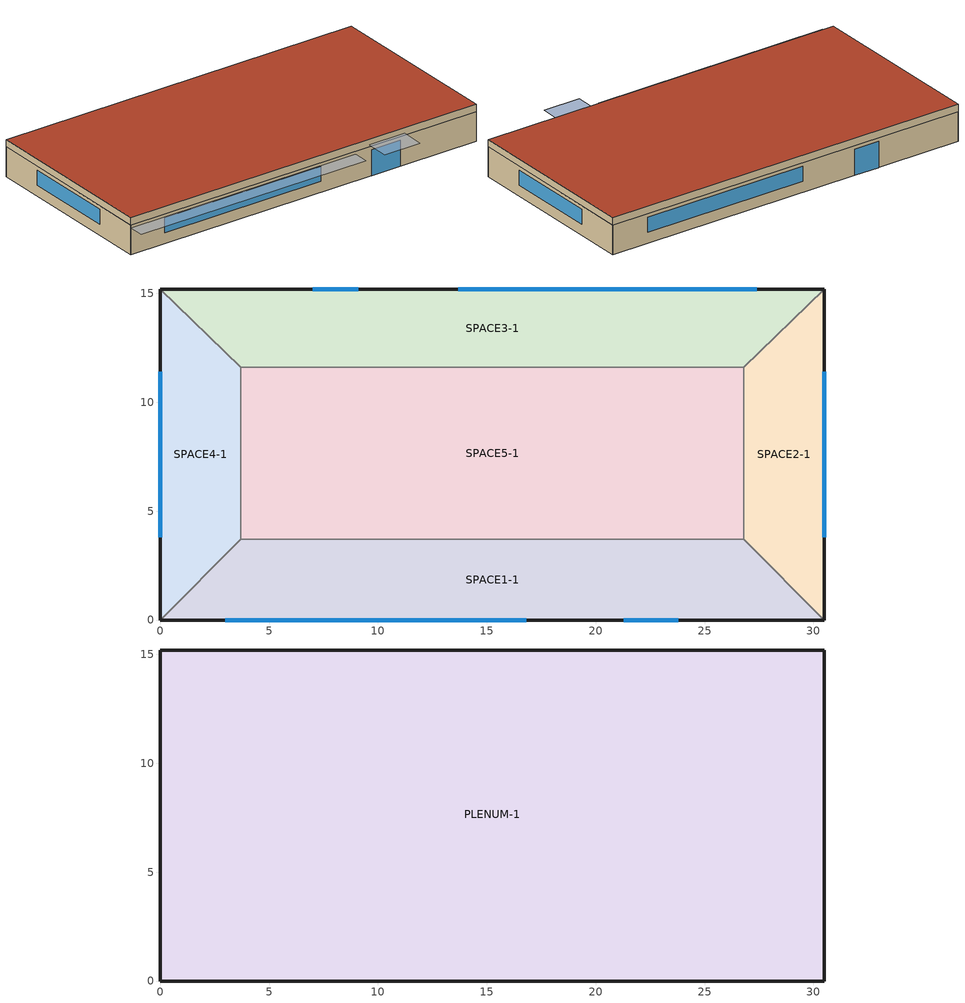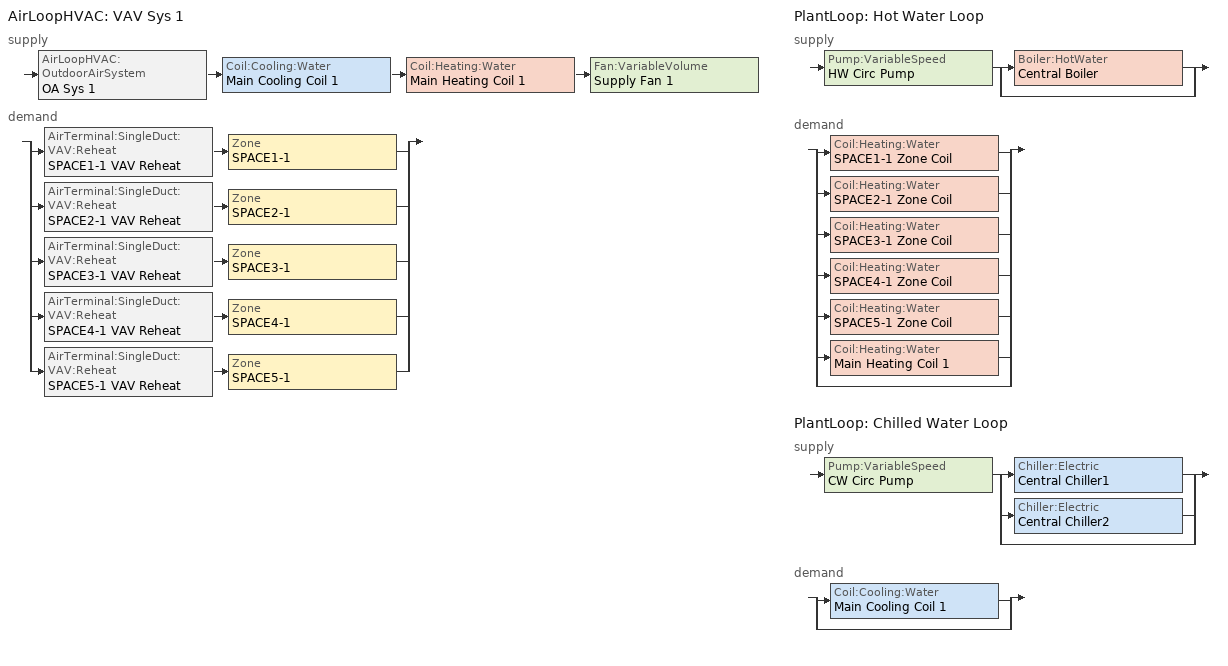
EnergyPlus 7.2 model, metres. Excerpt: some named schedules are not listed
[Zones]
SPACE1-1
 floor ground (FLOOR-SLAB-1): 26.8,3.7 30.5,0 0,0 3.7,3.7 z0
 wall outside (WALL-1): 0,0 30.5,0 z0:2.4
 wall to SPACE2-1 (INT-WALL-1): 30.5,0 26.8,3.7 z0:2.4
 wall to SPACE4-1 (INT-WALL-1): 3.7,3.7 0,0 z0:2.4
 wall to SPACE5-1 (INT-WALL-1): 26.8,3.7 3.7,3.7 z0:2.4
 window (Dbl Clr 3mm/13mm Air): 3,0 16.8,0 z0.9:2.1
 window (Sgl Grey 3mm): 21.3,0 23.8,0 z0:2.1
SPACE2-1
 floor ground (FLOOR-SLAB-1): 26.8,11.6 30.5,15.2 30.5,0 26.8,3.7 z0
 wall outside (WALL-1): 30.5,0 30.5,15.2 z0:2.4
 wall to SPACE3-1 (INT-WALL-1): 30.5,15.2 26.8,11.6 z0:2.4
 wall to SPACE5-1 (INT-WALL-1): 26.8,11.6 26.8,3.7 z0:2.4
 window (Dbl Clr 3mm/13mm Air): 30.5,3.8 30.5,11.4 z0.9:2.1
SPACE3-1
 floor ground (FLOOR-SLAB-1): 26.8,11.6 3.7,11.6 0,15.2 30.5,15.2 z0
 wall outside (WALL-1): 30.5,15.2 0,15.2 z0:2.4
 wall to SPACE4-1 (INT-WALL-1): 0,15.2 3.7,11.6 z0:2.4
 wall to SPACE5-1 (INT-WALL-1): 3.7,11.6 26.8,11.6 z0:2.4
 window (Dbl Clr 3mm/13mm Air): 27.4,15.2 13.7,15.2 z0.9:2.1
 window (Sgl Grey 3mm): 9.1,15.2 7,15.2 z0:2.1
SPACE4-1
 floor ground (FLOOR-SLAB-1): 3.7,3.7 0,0 0,15.2 3.7,11.6 z0
 wall outside (WALL-1): 0,15.2 0,0 z0:2.4
 wall to SPACE5-1 (INT-WALL-1): 3.7,3.7 3.7,11.6 z0:2.4
 window (Dbl Clr 3mm/13mm Air): 0,11.4 0,3.8 z0.9:2.1
SPACE5-1
 floor ground (FLOOR-SLAB-1): 26.8,11.6 26.8,3.7 3.7,3.7 3.7,11.6 z0
PLENUM-1
 floor to SPACE1-1 (CLNG-1): 26.8,3.7 30.5,0 0,0 3.7,3.7 z2.4
 floor to SPACE2-1 (CLNG-1): 26.8,11.6 30.5,15.2 30.5,0 26.8,3.7 z2.4
 floor to SPACE3-1 (CLNG-1): 26.8,11.6 3.7,11.6 0,15.2 30.5,15.2 z2.4
 floor to SPACE4-1 (CLNG-1): 3.7,3.7 0,0 0,15.2 3.7,11.6 z2.4
 floor to SPACE5-1 (CLNG-1): 26.8,11.6 26.8,3.7 3.7,3.7 3.7,11.6 z2.4
 wall outside (WALL-1): 0,0 30.5,0 30.5,15.2 0,15.2 0,0 z2.4:3
 roof outside (ROOF-1): 0,15.2 0,0 30.5,0 30.5,15.2 z3
shading: 0,-1.3 0,0 19.8,0 19.8,-1.3 z2.2; 21,-2 21,0 24.1,0 24.1,-2 z2.6
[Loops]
AirLoopHVAC 'VAV Sys 1'
 supply: AirLoopHVAC:OutdoorAirSystem 'OA Sys 1' > Coil:Cooling:Water 'Main Cooling Coil 1' > Coil:Heating:Water 'Main Heating Coil 1' > Fan:VariableVolume 'Supply Fan 1'
 demand: split
  | AirTerminal:SingleDuct:VAV:Reheat 'SPACE1-1 VAV Reheat' > Zone 'SPACE1-1'
  | AirTerminal:SingleDuct:VAV:Reheat 'SPACE2-1 VAV Reheat' > Zone 'SPACE2-1'
  | AirTerminal:SingleDuct:VAV:Reheat 'SPACE3-1 VAV Reheat' > Zone 'SPACE3-1'
  | AirTerminal:SingleDuct:VAV:Reheat 'SPACE4-1 VAV Reheat' > Zone 'SPACE4-1'
  | AirTerminal:SingleDuct:VAV:Reheat 'SPACE5-1 VAV Reheat' > Zone 'SPACE5-1'
PlantLoop 'Hot Water Loop'
 supply: Pump:VariableSpeed 'HW Circ Pump' > split
  | Boiler:HotWater 'Central Boiler'
  | bypass
 demand: split
  | Coil:Heating:Water 'SPACE1-1 Zone Coil'
  | Coil:Heating:Water 'SPACE2-1 Zone Coil'
  | Coil:Heating:Water 'SPACE3-1 Zone Coil'
  | Coil:Heating:Water 'SPACE4-1 Zone Coil'
  | Coil:Heating:Water 'SPACE5-1 Zone Coil'
  | Coil:Heating:Water 'Main Heating Coil 1'
  | bypass
PlantLoop 'Chilled Water Loop'
 supply: Pump:VariableSpeed 'CW Circ Pump' > split
  | Chiller:Electric 'Central Chiller1'
  | Chiller:Electric 'Central Chiller2'
  | bypass
 demand: split
  | Coil:Cooling:Water 'Main Cooling Coil 1'
  | bypass
[Building]
Building: North Axis {deg}=30; Terrain=City; Loads Convergence Tolerance Value=0.04; Temperature Convergence Tolerance Value {deltaC}=0.4; Solar Distribution=FullExterior; Maximum Number of Warmup Days=25; Minimum Number of Warmup Days=6
[Site:Location]
CHICAGO_IL_USA TMY2-94846: Latitude {deg}=41.78; Longitude {deg}=-87.75; Time Zone {hr}=-6; Elevation {m}=190
[SizingPeriod:DesignDay] Day of Month=21; Humidity Condition Type=Wetbulb; Barometric Pressure {Pa}=99063; Rain Indicator=No; Snow Indicator=No; Daylight Saving Time Indicator=No; Solar Model Indicator=ASHRAEClearSky
Name | Month | Day Type | Maximum Dry-Bulb Temperature {C} | Daily Dry-Bulb Temperature Range {deltaC} | Wetbulb or DewPoint at Maximum Dry-Bulb {C} | Wind Speed {m/s} | Wind Direction {deg} | Sky Clearness
CHICAGO_IL_USA Annual Heating 99% Design Conditions DB | 1 | WinterDesignDay | -17.3 | 0 | -17.3 | 4.9 | 270 | 0
CHICAGO_IL_USA Annual Cooling 1% Design Conditions DB/MCWB | 7 | SummerDesignDay | 31.5 | 10.7 | 23 | 5.3 | 230 | 1
[Site:GroundTemperature:BuildingSurface]
20.03, 20.03, 20.13, 20.3, 20.43, 20.52, 20.62, 20.77, 20.78, 20.55, 20.44, 20.2
[Material] Thermal Absorptance=0.9
Name | Roughness | Thickness {m} | Conductivity {W/m-K} | Density {kg/m3} | Specific Heat {J/kg-K} | Solar Absorptance | Visible Absorptance
RG01 | Rough | 0.0127 | 1.442 | 881 | 1674 | 0.65 | 0.65
BR01 | VeryRough | 0.0095 | 0.162 | 1121 | 1464 | 0.7 | 0.7
IN46 | VeryRough | 0.0762 | 0.023 | 24 | 1590 | 0.5 | 0.5
WD01 | MediumSmooth | 0.0191 | 0.115 | 513 | 1381 | 0.78 | 0.78
PW03 | MediumSmooth | 0.0127 | 0.115 | 545 | 1213 | 0.78 | 0.78
IN02 | Rough | 0.0901 | 0.043 | 10 | 837 | 0.75 | 0.75
GP01 | MediumSmooth | 0.0127 | 0.16 | 801 | 837 | 0.75 | 0.75
GP02 | MediumSmooth | 0.0159 | 0.16 | 801 | 837 | 0.75 | 0.75
CC03 | MediumRough | 0.1016 | 1.31 | 2243 | 837 | 0.65 | 0.65
[Material:NoMass]
MAT-CLNG-1: Roughness=Rough; Thermal Resistance {m2-K/W}=0.652259; Thermal Absorptance=0.65; Solar Absorptance=0.65; Visible Absorptance=0.65
[Material:AirGap]
AL21: Thermal Resistance {m2-K/W}=0.157
[Construction]
ROOF-1: RG01, BR01, IN46, WD01
WALL-1: WD01, PW03, IN02, GP01
CLNG-1: MAT-CLNG-1
FLOOR-SLAB-1: CC03
INT-WALL-1: GP02, AL21, GP02
Dbl Clr 3mm/13mm Air: CLEAR 3MM, AIR 13MM, CLEAR 3MM
Sgl Grey 3mm: GREY 3MM
[WindowMaterial:Gas]
AIR 13MM: Gas Type=Air; Thickness {m}=0.0127
[WindowMaterial:Glazing] Optical Data Type=SpectralAverage; Thickness {m}=0.003; Infrared Transmittance at Normal Incidence=0; Front Side Infrared Hemispherical Emissivity=0.84; Back Side Infrared Hemispherical Emissivity=0.84; Conductivity {W/m-K}=0.9
Name | Solar Transmittance at Normal Incidence | Front Side Solar Reflectance at Normal Incidence | Back Side Solar Reflectance at Normal Incidence | Visible Transmittance at Normal Incidence | Front Side Visible Reflectance at Normal Incidence | Back Side Visible Reflectance at Normal Incidence
CLEAR 3MM | 0.837 | 0.075 | 0.075 | 0.898 | 0.081 | 0.081
GREY 3MM | 0.626 | 0.061 | 0.061 | 0.611 | 0.061 | 0.061
[Zone] Type=1; Multiplier=1
Name | Ceiling Height {m} | Volume {m3}
PLENUM-1 | 0.6096 | 283.2
SPACE1-1; SPACE3-1 | 2.4384 | 239.247
SPACE2-1; SPACE4-1 | 2.4384 | 103.311
SPACE5-1 | 2.4384 | 447.683
[ZoneInfiltration:DesignFlowRate] Schedule=INFIL-SCH; Design Flow Rate Calculation Method=flow/zone; Constant Term Coefficient=0; Temperature Term Coefficient=0; Velocity Term Coefficient=0.2237; Velocity Squared Term Coefficient=0
Name | Zone or ZoneList | Design Flow Rate {m3/s}
SPACE1-1 Infil 1 | SPACE1-1 | 0.032
SPACE2-1 Infil 1 | SPACE2-1 | 0.014
SPACE3-1 Infil 1 | SPACE3-1 | 0.032
SPACE4-1 Infil 1 | SPACE4-1 | 0.014
SPACE5-1 Infil 1 | SPACE5-1 | 0.062
[People] Number of People Schedule=OCCUPY-1; Number of People Calculation Method=people; Fraction Radiant=0.3; Activity Level Schedule=ActSchd
Name | Zone or ZoneList | Number of People
SPACE1-1 People 1 | SPACE1-1 | 11
SPACE2-1 People 1 | SPACE2-1 | 5
SPACE3-1 People 1 | SPACE3-1 | 11
SPACE4-1 People 1 | SPACE4-1 | 5
SPACE5-1 People 1 | SPACE5-1 | 20
[Lights] Schedule=LIGHTS-1; Design Level Calculation Method=LightingLevel; Return Air Fraction=0.2; Fraction Radiant=0.59; Fraction Visible=0.2; Fraction Replaceable=0
Name | Zone or ZoneList | Lighting Level {W}
SPACE1-1 Lights 1 | SPACE1-1 | 1584
SPACE2-1 Lights 1 | SPACE2-1 | 684
SPACE3-1 Lights 1 | SPACE3-1 | 1584
SPACE4-1 Lights 1 | SPACE4-1 | 684
SPACE5-1 Lights 1 | SPACE5-1 | 2964
[ElectricEquipment] Schedule=EQUIP-1; Design Level Calculation Method=EquipmentLevel; Fraction Latent=0; Fraction Radiant=0.3; Fraction Lost=0
Name | Zone or ZoneList | Design Level {W}
SPACE1-1 ElecEq 1 | SPACE1-1 | 1056
SPACE2-1 ElecEq 1 | SPACE2-1 | 456
SPACE3-1 ElecEq 1 | SPACE3-1 | 1056
SPACE4-1 ElecEq 1 | SPACE4-1 | 456
SPACE5-1 ElecEq 1 | SPACE5-1 | 1976
[Sizing:Zone] Zone Cooling Design Supply Air Temperature Input Method=SupplyAirTemperature; Zone Cooling Design Supply Air Temperature {C}=14; Zone Heating Design Supply Air Temperature Input Method=SupplyAirTemperature; Zone Heating Design Supply Air Temperature {C}=50; Zone Cooling Design Supply Air Humidity Ratio {kgWater/kgDryAir}=0.009; Zone Heating Design Supply Air Humidity Ratio {kgWater/kgDryAir}=0.004; Zone Heating Sizing Factor=0; Zone Cooling Sizing Factor=0; Cooling Design Air Flow Method=DesignDayWithLimit; Heating Design Air Flow Method=DesignDay
Name | Design Specification Outdoor Air Object
SPACE1-1 | SZ DSOA SPACE1-1
SPACE2-1 | SZ DSOA SPACE2-1
SPACE3-1 | SZ DSOA SPACE3-1
SPACE4-1 | SZ DSOA SPACE4-1
SPACE5-1 | SZ DSOA SPACE5-1
[DesignSpecification:OutdoorAir] Outdoor Air Method=sum; Outdoor Air Flow per Person {m3/s-person}=0.00236; Outdoor Air Flow per Zone Floor Area {m3/s-m2}=0.000305; Outdoor Air Flow per Zone {m3/s}=0
SZ DSOA SPACE1-1; SZ DSOA SPACE2-1; SZ DSOA SPACE3-1; SZ DSOA SPACE4-1; SZ DSOA SPACE5-1
[Sizing:System]
VAV Sys 1: Type of Load to Size On=sensible; Design Outdoor Air Flow Rate {m3/s}=autosize; Minimum System Air Flow Ratio=0.3; Preheat Design Temperature {C}=7; Preheat Design Humidity Ratio {kgWater/kgDryAir}=0.008; Precool Design Temperature {C}=11; Precool Design Humidity Ratio {kgWater/kgDryAir}=0.008; Central Cooling Design Supply Air Temperature {C}=12.8; Central Heating Design Supply Air Temperature {C}=16.7; Sizing Option=noncoincident; 100% Outdoor Air in Cooling=no; 100% Outdoor Air in Heating=no; Central Cooling Design Supply Air Humidity Ratio {kgWater/kgDryAir}=0.008; Central Heating Design Supply Air Humidity Ratio {kgWater/kgDryAir}=0.008; Cooling Design Air Flow Method=DesignDay; Cooling Design Air Flow Rate {m3/s}=0; Heating Design Air Flow Method=DesignDay; Heating Design Air Flow Rate {m3/s}=0
[Sizing:Plant]
Name | Loop Type | Design Loop Exit Temperature {C} | Loop Design Temperature Difference {deltaC}
Hot Water Loop | heating | 82 | 11
Chilled Water Loop | cooling | 7.22 | 6.67
[ZoneControl:Thermostat] Control Type Schedule=Zone Control Type Sched; Control 1=CoolingSetPoint; Control 2=HeatingSetpoint; Control 3=DualSetPoint
Name | Zone or ZoneList
SPACE1-1 Control | SPACE1-1
SPACE2-1 Control | SPACE2-1
SPACE3-1 Control | SPACE3-1
SPACE4-1 Control | SPACE4-1
SPACE5-1 Control | SPACE5-1
[ThermostatSetpoint:SingleHeating]
HeatingSetpoint: Setpoint Temperature Schedule=Htg-SetP-Sch
[ThermostatSetpoint:SingleCooling]
CoolingSetpoint: Setpoint Temperature Schedule=Clg-SetP-Sch
[ThermostatSetpoint:DualSetpoint]
DualSetPoint: Heating Setpoint Temperature Schedule=Htg-SetP-Sch; Cooling Setpoint Temperature Schedule=Clg-SetP-Sch
[Zone equipment]
SPACE1-1: SPACE1-1 VAV Reheat
SPACE2-1: SPACE2-1 VAV Reheat
SPACE3-1: SPACE3-1 VAV Reheat
SPACE4-1: SPACE4-1 VAV Reheat
SPACE5-1: SPACE5-1 VAV Reheat
[AirTerminal:SingleDuct:VAV:Reheat] Availability Schedule=ReheatCoilAvailSched; Maximum Air Flow Rate {m3/s}=autosize; Zone Minimum Air Flow Input Method=Constant; Constant Minimum Air Flow Fraction=0.3; Maximum Hot Water or Steam Flow Rate {m3/s}=autosize; Minimum Hot Water or Steam Flow Rate {m3/s}=0; Convergence Tolerance=0.001; Damper Heating Action=Reverse; Maximum Flow per Zone Floor Area During Reheat {m3/s-m2}=AUTOCALCULATE; Maximum Flow Fraction During Reheat=AUTOCALCULATE
Name | Reheat Coil
SPACE1-1 VAV Reheat | SPACE1-1 Zone Coil
SPACE2-1 VAV Reheat | SPACE2-1 Zone Coil
SPACE3-1 VAV Reheat | SPACE3-1 Zone Coil
SPACE4-1 VAV Reheat | SPACE4-1 Zone Coil
SPACE5-1 VAV Reheat | SPACE5-1 Zone Coil
[Coil:Heating:Water] Availability Schedule=ReheatCoilAvailSched; U-Factor Times Area Value {W/K}=autosize; Maximum Water Flow Rate {m3/s}=autosize; Performance Input Method=UFactorTimesAreaAndDesignWaterFlowRate; Rated Capacity {W}=autosize; Rated Inlet Water Temperature {C}=82.2; Rated Inlet Air Temperature {C}=16.6; Rated Outlet Water Temperature {C}=71.1; Rated Outlet Air Temperature {C}=32.2
SPACE1-1 Zone Coil; SPACE2-1 Zone Coil; SPACE3-1 Zone Coil; SPACE4-1 Zone Coil; SPACE5-1 Zone Coil; Main Heating Coil 1
[AirLoopHVAC:ReturnPlenum]
Return-Plenum-1: Zone=PLENUM-1
[AirLoopHVAC]
VAV Sys 1: Design Supply Air Flow Rate {m3/s}=autosize
[AvailabilityManager:Scheduled]
VAV Sys 1 Avail: Schedule=FanAvailSched
[Coil:Cooling:Water]
Main Cooling Coil 1: Availability Schedule=CoolingCoilAvailSched; Design Water Flow Rate {m3/s}=autosize; Design Air Flow Rate {m3/s}=autosize; Design Inlet Water Temperature {C}=autosize; Design Inlet Air Temperature {C}=autosize; Design Outlet Air Temperature {C}=autosize; Design Inlet Air Humidity Ratio {kgWater/kgDryAir}=autosize; Design Outlet Air Humidity Ratio {kgWater/kgDryAir}=autosize; Type of Analysis=SimpleAnalysis; Heat Exchanger Configuration=CrossFlow
[Fan:VariableVolume]
Supply Fan 1: Availability Schedule=FanAvailSched; Fan Efficiency=0.7; Pressure Rise {Pa}=600; Maximum Flow Rate {m3/s}=autosize; Fan Power Minimum Flow Rate Input Method=Fraction; Fan Power Minimum Flow Fraction=0.25; Motor Efficiency=0.9; Motor In Airstream Fraction=1; Fan Power Coefficient 1=0.350712; Fan Power Coefficient 2=0.308505; Fan Power Coefficient 3=-0.541374; Fan Power Coefficient 4=0.871988; Fan Power Coefficient 5=0
[Controller:WaterCoil] Control Variable=Temperature; Actuator Variable=FLOW; Controller Convergence Tolerance {deltaC}=0.002; Maximum Actuated Flow {m3/s}=autosize; Minimum Actuated Flow {m3/s}=0
Name | Action
Central Cooling Coil Contoller 1 | Reverse
Central Heating Coil Contoller 1 | Normal
[Controller:OutdoorAir]
OA Controller 1: Minimum Outdoor Air Flow Rate {m3/s}=autosize; Maximum Outdoor Air Flow Rate {m3/s}=autosize; Economizer Control Type=FixedDryBulb; Economizer Control Action Type=ModulateFlow; Economizer Maximum Limit Dry-Bulb Temperature {C}=19; Economizer Minimum Limit Dry-Bulb Temperature {C}=-25; Lockout Type=NoLockout; Minimum Limit Type=FixedMinimum; Minimum Outdoor Air Schedule=Min OA Sched
[SetpointManager:Scheduled] Control Variable=Temperature
Name | Schedule | Setpoint Node or NodeList
Supply Air Temp Manager 1 | Seasonal Reset Supply Air Temp Sch | VAV Sys 1 Outlet Node
Hot Water Loop Setpoint Manager | HW Loop Temp Schedule | HW Supply Outlet Node
Central Boiler Setpoint Manager | HW Loop Temp Schedule | Central Boiler Outlet Node
Chilled Water Loop Setpoint Manager | CW Loop Temp Schedule | CW Supply Outlet Node
Central Chiller1 Setpoint Manager | CW Loop Temp Schedule | Central Chiller1 Outlet Node
Central Chiller2 Setpoint Manager | CW Loop Temp Schedule | Central Chiller2 Outlet Node
[SetpointManager:MixedAir]
Mixed Air Temp Manager 1: Control Variable=Temperature; Setpoint Node or NodeList=Mixed Air Node 1
[PlantLoop] Fluid Type=Water; Maximum Loop Flow Rate {m3/s}=autosize; Minimum Loop Flow Rate {m3/s}=0; Plant Loop Volume {m3}=autocalculate
Name | Plant Equipment Operation Scheme | Maximum Loop Temperature {C} | Minimum Loop Temperature {C} | Load Distribution Scheme
Hot Water Loop | Hot Loop Operation | 100 | 10 | Sequential
Chilled Water Loop | CW Loop Operation | 98 | 1 | UNIFORM
[PlantEquipmentOperationSchemes] Control Scheme 1 Schedule=PlantOnSched
Name | Control Scheme 1
Hot Loop Operation | Central Boiler Only
CW Loop Operation | Central Chiller Only
[PlantEquipmentOperation:HeatingLoad]
Central Boiler Only: Load Range 1 Lower Limit {W}=0; Load Range 1 Upper Limit {W}=1000000; Range 1 Equipment List=heating plant
[PlantEquipmentList]
heating plant: Central Boiler
Cooling Plant: Central Chiller1, Central Chiller2
[Boiler:HotWater]
Central Boiler: Fuel Type=NaturalGas; Nominal Capacity {W}=autosize; Nominal Thermal Efficiency=0.8; Efficiency Curve Temperature Evaluation Variable=LeavingBoiler; Normalized Boiler Efficiency Curve=BoilerEfficiency; Design Water Outlet Temperature {C}=81; Design Water Flow Rate {m3/s}=autosize; Minimum Part Load Ratio=0; Maximum Part Load Ratio=1.2; Optimum Part Load Ratio=1; Water Outlet Upper Temperature Limit {C}=100; Boiler Flow Mode=VariableFlow
[Pump:VariableSpeed] Rated Flow Rate {m3/s}=autosize; Rated Pump Head {Pa}=179352; Rated Power Consumption {W}=autosize; Motor Efficiency=0.9; Fraction of Motor Inefficiencies to Fluid Stream=0; Coefficient 1 of the Part Load Performance Curve=0; Coefficient 2 of the Part Load Performance Curve=1; Coefficient 3 of the Part Load Performance Curve=0; Coefficient 4 of the Part Load Performance Curve=0; Minimum Flow Rate {m3/s}=0; Pump Control Type=INTERMITTENT
Name | Pump Flow Rate Schedule
HW Circ Pump
CW Circ Pump | CoolingPumpAvailSched
[PlantEquipmentOperation:CoolingLoad]
Central Chiller Only: Load Range 1 Lower Limit {W}=0; Load Range 1 Upper Limit {W}=900000; Range 1 Equipment List=Cooling Plant
[Chiller:Electric] Condenser Type=AirCooled; Nominal Capacity {W}=autosize; Nominal COP {W/W}=3.2; Minimum Part Load Ratio=0; Maximum Part Load Ratio=1; Optimum Part Load Ratio=0.65; Design Condenser Inlet Temperature {C}=35; Temperature Rise Coefficient=2.778; Design Chilled Water Outlet Temperature {C}=6.67; Design Chilled Water Flow Rate {m3/s}=autosize; Design Condenser Fluid Flow Rate {m3/s}=autosize; Coefficient 1 of Capacity Ratio Curve=0.9949; Coefficient 2 of Capacity Ratio Curve=-0.045954; Coefficient 3 of Capacity Ratio Curve=-0.0013543; Coefficient 1 of Power Ratio Curve=2.333; Coefficient 2 of Power Ratio Curve=-1.975; Coefficient 3 of Power Ratio Curve=0.6121; Coefficient 1 of Full Load Ratio Curve=0.03303; Coefficient 2 of Full Load Ratio Curve=0.6852; Coefficient 3 of Full Load Ratio Curve=0.2818; Chilled Water Outlet Temperature Lower Limit {C}=5; Chiller Flow Mode=VariableFlow
Central Chiller1; Central Chiller2
[Schedule:Compact]
OCCUPY-1: Through: 12/31, For: WeekDays SummerDesignDay CustomDay1 CustomDay2, Until: 8:00, 0, Until: 11:00, 1, Until: 12:00, 0.8, Until: 13:00, 0.4, Until: 14:00, 0.8, Until: 18:00, 1, Until: 19:00, 0.5, Until: 24:00, 0, For: Weekends WinterDesignDay Holiday, Until: 24:00, 0
LIGHTS-1: Through: 12/31, For: WeekDays SummerDesignDay CustomDay1 CustomDay2, Until: 8:00, 0.05, Until: 9:00, 0.9, Until: 10:00, 0.95, Until: 11:00, 1, Until: 12:00, 0.95, Until: 13:00, 0.8, Until: 14:00, 0.9, Until: 18:00, 1, Until: 19:00, 0.6, Until: 21:00, 0.2, Until: 24:00, 0.05, For: Weekends WinterDesignDay Holiday, Until: 24:00, 0.05
EQUIP-1: Through: 12/31, For: WeekDays SummerDesignDay CustomDay1 CustomDay2, Until: 8:00, 0.02, Until: 9:00, 0.4, Until: 14:00, 0.9, Until: 15:00, 0.8, Until: 16:00, 0.7, Until: 18:00, 0.5, Until: 20:00, 0.3, Until: 24:00, 0.02, For: Weekends WinterDesignDay Holiday, Until: 24:00, 0.2
INFIL-SCH: Through: 3/31, For: AllDays, Until: 24:00, 1, Through: 10/31, For: AllDays, Until: 24:00, 0, Through: 12/31, For: AllDays, Until: 24:00, 1
ActSchd: Through: 12/31, For: AllDays, Until: 24:00, 117.24
Zone Control Type Sched: Through: 12/31, For: SummerDesignDay, Until: 24:00, 2, For: WinterDesignDay, Until: 24:00, 1, For: AllOtherDays, Until: 24:00, 4
Min OA Sched: Through: 12/31, For: Weekdays, Until: 6:00, 0.02, Until: 18:00, 1, Until: 24:00, 0.02, For: AllOtherDays, Until: 24:00, 0.02
FanAvailSched: Through: 3/31, For: AllDays, Until: 24:00, 1, Through: 9/30, For: WeekDays, Until: 6:00, 0, Until: 20:00, 1, Until: 24:00, 0, For: SummerDesignDay WinterDesignDay, Until: 24:00, 1, For: AllOtherDays, Until: 24:00, 0, Through: 12/31, For: AllDays, Until: 24:00, 1
CoolingCoilAvailSched; ReheatCoilAvailSched: Through: 12/31, For: WeekDays, Until: 6:00, 0, Until: 20:00, 1, Until: 24:00, 0, For: SummerDesignDay WinterDesignDay, Until: 24:00, 1, For: AllOtherDays, Until: 24:00, 0
CW Loop Temp Schedule: Through: 12/31, For: AllDays, Until: 24:00, 7.22
HW Loop Temp Schedule: Through: 12/31, For: AllDays, Until: 24:00, 82
PlantOnSched: Through: 12/31, For: AllDays, Until: 24:00, 1
Seasonal Reset Supply Air Temp Sch: Through: 3/31, For: AllDays, Until: 24:00, 16, Through: 9/30, For: AllDays, Until: 24:00, 13, Through: 12/31, For: AllDays, Until: 24:00, 16
